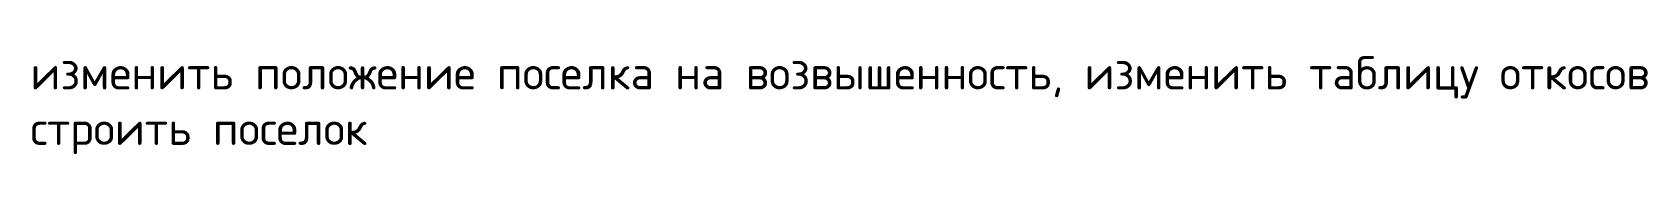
# Model space of a CAD drawing. Header units: metres. Extents: x -2058.5 to -1961.5, y 909.5 to 915.4.
import ezdxf

# ---------------------------------------------------------------- set-up
doc = ezdxf.new("R2010")
doc.units = ezdxf.units.M
doc.header["$LTSCALE"] = 5
doc.layers.add('C-RAIL-CANT-VIEW-TTBL', color=254, linetype='Continuous')
doc.styles.add('СПДС', font='isocpeur.ttf')

msp = doc.modelspace()

# ---------------------------------------------------------------- texts
at = {"layer": 'C-RAIL-CANT-VIEW-TTBL', "insert": (-2058.608, 915.383), "char_height": 2, "attachment_point": 1, "style": 'СПДС'}
msp.add_mtext_dynamic_manual_height_columns('\\pxt7;изменить положение поселка на возвышенность, изменить таблицу откосов\\Pстроить поселок', width=117.87581, gutter_width=10, heights=[0], dxfattribs=at)

doc.saveas('drawing.dxf')
